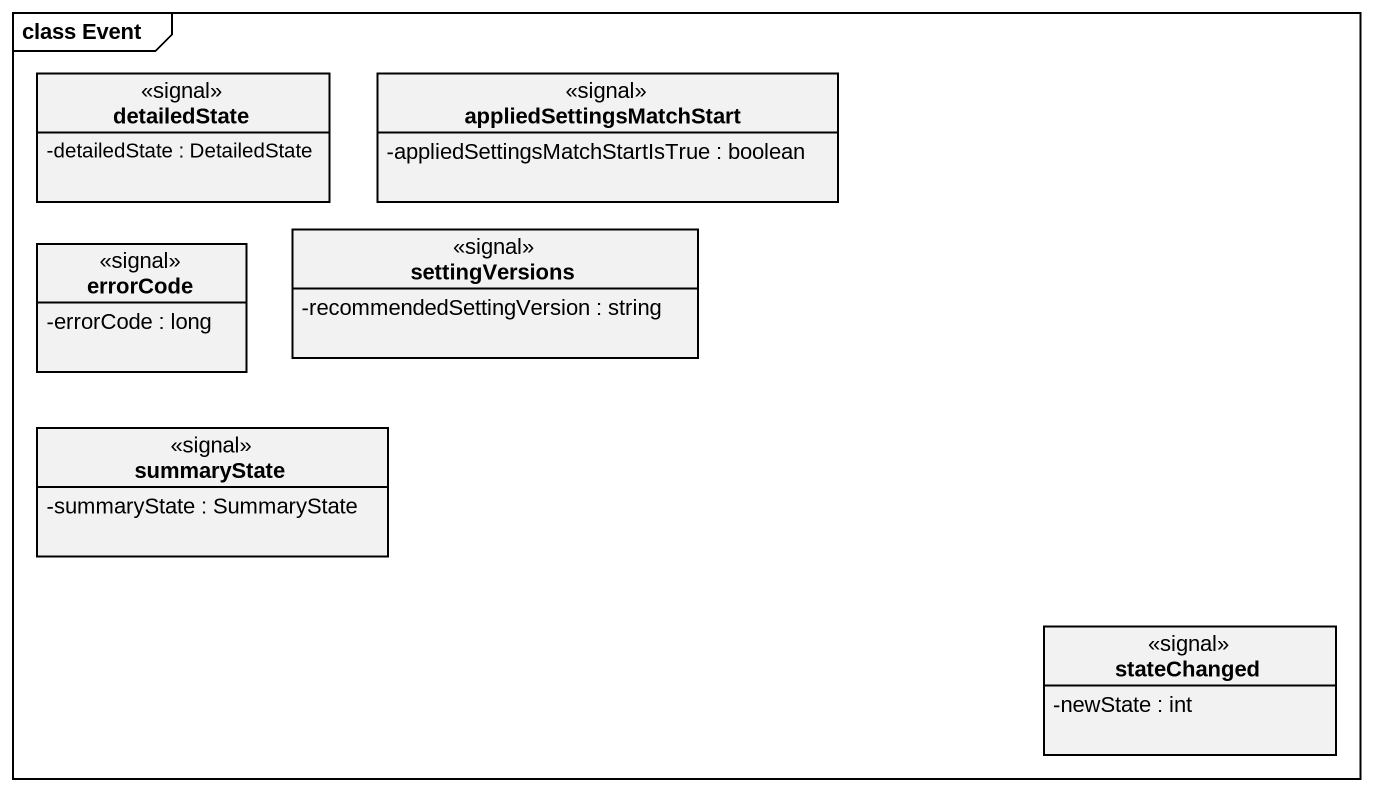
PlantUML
@startuml
mainframe class Event
hide circle
hide empty members
skinparam classAttributeIconSize 0
class detailedState <<signal>> {
  -detailedState : DetailedState
}
class appliedSettingsMatchStart <<signal>> {
  -appliedSettingsMatchStartIsTrue : boolean
}
class settingVersions <<signal>> {
  -recommendedSettingVersion : string
}
class errorCode <<signal>> {
  -errorCode : long
}
class summaryState <<signal>> {
  -summaryState : SummaryState
}
class stateChanged <<signal>> {
  -newState : int
}
@enduml
